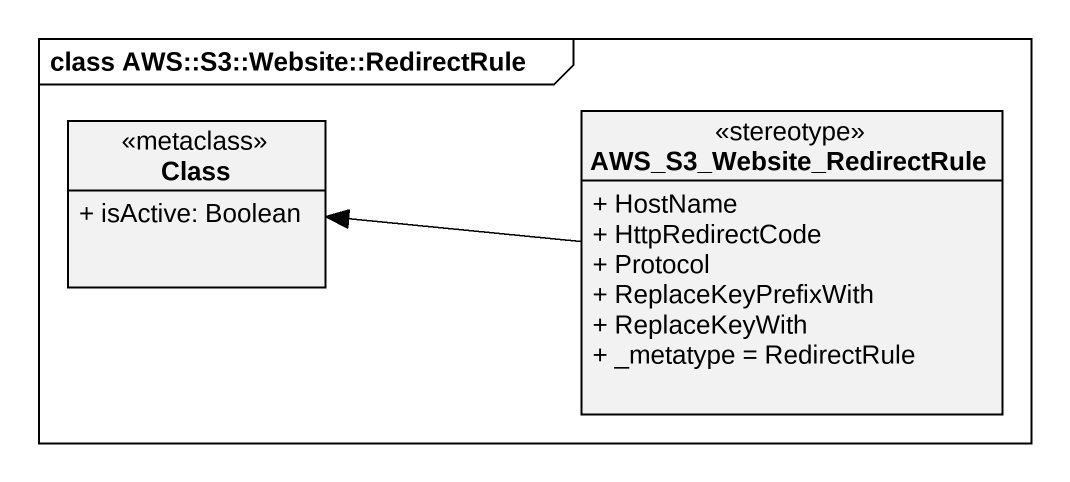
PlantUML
@startuml
mainframe class AWS::S3::Website::RedirectRule
hide circle
hide empty members
skinparam classAttributeIconSize 0
class "Class" as Class_ <<metaclass>> {
  + isActive: Boolean
}
class AWS_S3_Website_RedirectRule <<stereotype>> {
  + HostName
  + HttpRedirectCode
  + Protocol
  + ReplaceKeyPrefixWith
  + ReplaceKeyWith
  + _metatype = RedirectRule
}
AWS_S3_Website_RedirectRule -left-> Class_
@enduml
